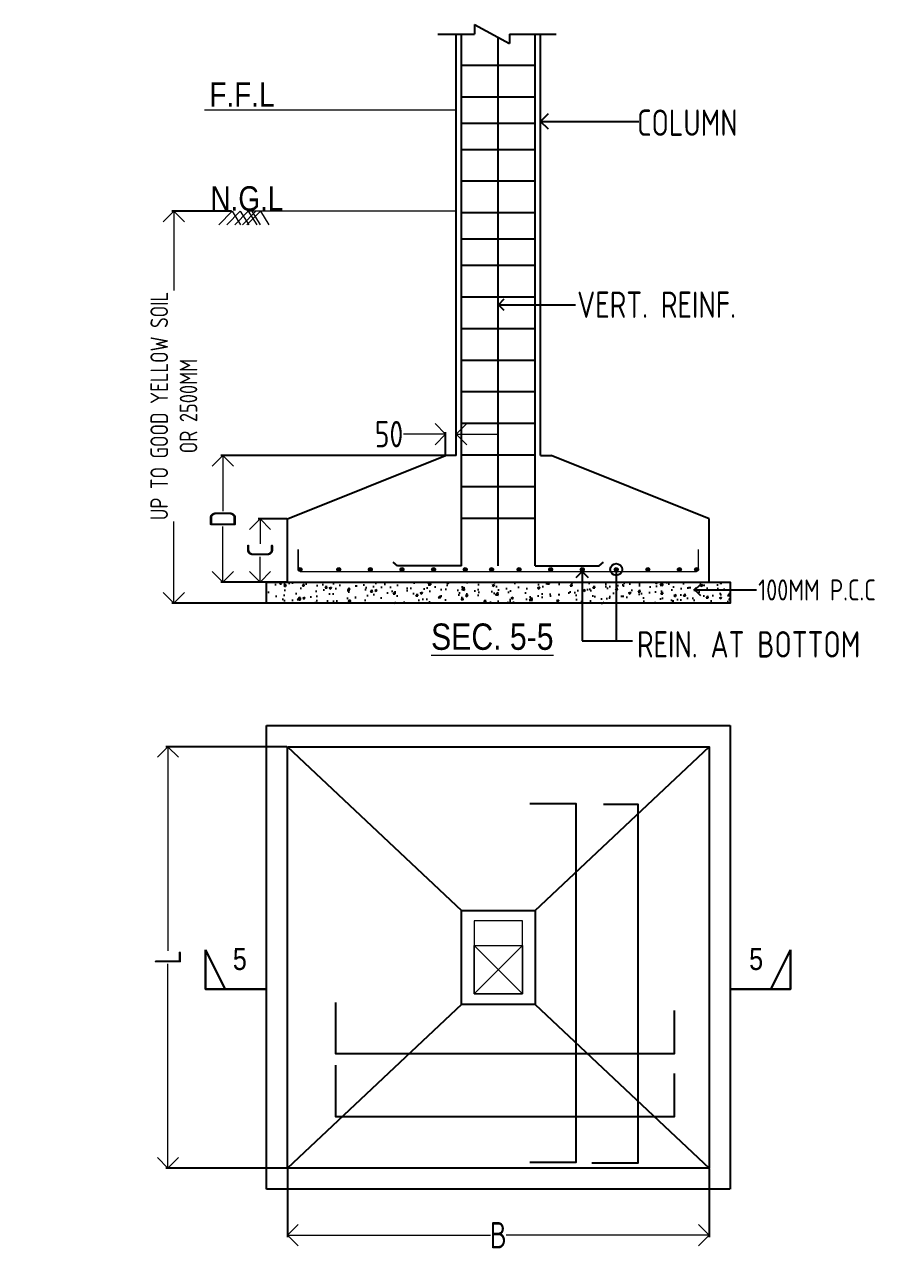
# Model space of a CAD drawing. Header units: millimetres. Extents: x 3470347 to 5996549, y -3470518 to 17149644.
# Drawn here: x 4640829 to 4648911, y 6821614 to 6833272 of the extents above; entities that cross this region are included whole.
import ezdxf
from ezdxf.enums import TextEntityAlignment as Align

# ---------------------------------------------------------------- set-up
doc = ezdxf.new("R2010")
doc.units = ezdxf.units.MM
doc.header["$MEASUREMENT"] = 0
doc.header["$PDMODE"] = 35
doc.header["$PDSIZE"] = -5
doc.linetypes.add('DASHED2', pattern=[0.375, 0.25, -0.125])
doc.linetypes.add('HIDDEN', pattern=[0.375, 0.25, -0.125])
doc.layers.get('0').update_dxf_attribs({"linetype": 'CONTINUOUS', "lineweight": 25})
doc.layers.get('DEFPOINTS').update_dxf_attribs({"linetype": 'CONTINUOUS', "lineweight": 25})
for name, color, linetype, lineweight in [('BLOCK', 7, 'CONTINUOUS', 30), ('L4', 4, 'CONTINUOUS', 30), ('PV_TEXT_ROMANS', 7, 'CONTINUOUS', 0), ('rDIMension', 1, 'CONTINUOUS', 18), ('rPCC DASH', 9, 'HIDDEN', 15), ('rRCC 1', 3, 'CONTINUOUS', 25), ('rRCC 2', 40, 'CONTINUOUS', 15), ('rREINF 1', 1, 'CONTINUOUS', 25), ('TEXT3', 7, 'CONTINUOUS', 30), ('TEXT6', 6, 'CONTINUOUS', 50)]:
    doc.layers.add(name, color=color, linetype=linetype, lineweight=lineweight)
doc.layers.add('S&T_HATCH', color=7, linetype='CONTINUOUS')
doc.styles.add('DIM', font='geniso.shx', dxfattribs={"width": 0.85})
doc.styles.add('J.P', font='ARIALN.TTF')
doc.styles.add('ROMANS', font='', dxfattribs={"width": 0.8})
doc.styles.get('ROMANS').set_extended_font_data('AR CENA')
doc.dimstyles.new('ST-150', dxfattribs={"dimscale": 75, "dimtxt": 3, "dimasz": 2, "dimexe": 0.18, "dimexo": 0.0625, "dimgap": 0.2, "dimtad": 0, "dimdec": 0, "dimlfac": 2, "dimzin": 0, "dimdsep": 46, "dimtxsty": 'DIM', "dimblk": 'OPEN90', "dimcen": 0.09, "dimclrd": 256, "dimclrt": 7, "dimadec": 0, "dimazin": 0, "dimtfac": 1, "dimtdec": 0, "dimtofl": 0, "dimtmove": 0, "dimatfit": 3, "dimldrblk": 'OPEN90', "dimfxl": 1, "dimtolj": 1, "dimtzin": 0, "dimlwd": -1, "dimarcsym": 0})
doc.dimstyles.new('ST-50', dxfattribs={"dimscale": 100, "dimtxt": 2.5, "dimasz": 2, "dimexe": 0.18, "dimexo": 0.0625, "dimgap": 0.2, "dimtad": 0, "dimdec": 0, "dimlfac": 0.5, "dimzin": 0, "dimdsep": 46, "dimtxsty": 'DIM', "dimblk": 'OPEN90', "dimcen": 0.09, "dimclrd": 256, "dimclrt": 7, "dimadec": 0, "dimazin": 0, "dimtfac": 1, "dimtdec": 0, "dimtofl": 0, "dimtmove": 0, "dimatfit": 3, "dimldrblk": 'OPEN90', "dimfxl": 1, "dimtolj": 1, "dimtzin": 0, "dimlwd": -1, "dimarcsym": 0})

# ---------------------------------------------------------------- blocks, each defined once
blk = doc.blocks.new('_Open90')
at = {"color": 0, "linetype": 'ByBlock', "lineweight": -2}
for p, q in [((0, 0), (-1, 0)), ((-0.5, 0.5), (0, 0)), ((0, 0), (-0.5, -0.5))]:
    blk.add_line(p, q, dxfattribs=at)
blk = doc.blocks.new('*D1271')
at = {"layer": 'DEFPOINTS', "color": 0}
for p in [(4642245.135781751, 6831498.244626695), (4642798.506612006, 6831498.244626695), (4643123.730254406, 6827778.882408886)]:
    blk.add_point(p, dxfattribs=at)
at = {"layer": 'rDIMension', "color": 0, "lineweight": -2}
for p, q in [((4642792.256612006, 6831498.244626695), (4642227.135781751, 6831498.244626695)), ((4643117.480254406, 6827778.882408886), (4642227.135781751, 6827778.882408886))]:
    blk.add_line(p, q, dxfattribs=at)
at = {"layer": 'rDIMension'}
for p, q in [((4642245.135781751, 6831298.244626695), (4642245.135781751, 6830746.484232955)), ((4642245.135781751, 6827978.882408886), (4642245.135781751, 6828553.140132954))]:
    blk.add_line(p, q, dxfattribs=at)
at = {"layer": 'rDIMension', "xscale": 200, "yscale": 200, "zscale": 200}
for p, rotation in [((4642245.135781751, 6831498.244626695), 90), ((4642245.135781751, 6827778.882408886), 270)]:
    blk.add_blockref('_Open90', p, dxfattribs=dict(at, rotation=rotation))
at = {"layer": 'rDIMension', "color": 7, "insert": (4642245.135781751, 6829649.812182955), "char_height": 250, "attachment_point": 5, "rotation": 90, "style": 'DIM'}
blk.add_mtext('\\A1;\\Fgeniso.shx|c1;\\H0.66667x;UP TO GOOD YELLOW SOIL\\POR 2500MM', dxfattribs=at)
blk = doc.blocks.new('*D1272')
at = {"layer": 'DEFPOINTS', "color": 0}
for p in [(4644823.730254395, 6829382.692380019), (4644823.730254395, 6829178.882408887), (4644923.730254395, 6829178.882408887)]:
    blk.add_point(p, dxfattribs=at)
at = {"layer": 'rDIMension', "color": 0, "lineweight": -2}
for p, q in [((4644823.730254395, 6829185.132408887), (4644823.730254395, 6829400.692380019)), ((4644923.730254395, 6829185.132408887), (4644923.730254395, 6829400.692380019))]:
    blk.add_line(p, q, dxfattribs=at)
at = {"layer": 'rDIMension'}
for p, q in [((4644623.730254395, 6829382.692380019), (4644423.730254395, 6829382.692380019)), ((4645123.730254395, 6829382.692380019), (4645323.730254395, 6829382.692380019))]:
    blk.add_line(p, q, dxfattribs=at)
at = {"layer": 'rDIMension', "xscale": 200, "yscale": 200, "zscale": 200}
blk.add_blockref('_Open90', (4644823.730254395, 6829382.692380019), dxfattribs=at)
at = {"layer": 'rDIMension', "xscale": 200, "yscale": 200, "zscale": 200, "rotation": 180}
blk.add_blockref('_Open90', (4644923.730254395, 6829382.692380019), dxfattribs=at)
at = {"layer": 'rDIMension', "color": 7, "insert": (4644286.771592977, 6829382.692380019), "char_height": 250, "attachment_point": 5, "style": 'DIM'}
blk.add_mtext('\\A1;50', dxfattribs=at)
blk = doc.blocks.new('*D1273')
at = {"layer": 'DEFPOINTS', "color": 0}
for p in [(4643063.346310357, 6828578.882408887), (4643323.730254406, 6828578.882408887), (4643323.730254406, 6827978.882408887)]:
    blk.add_point(p, dxfattribs=at)
at = {"layer": 'rDIMension', "color": 0, "lineweight": -2}
for p, q in [((4643317.480254406, 6828578.882408887), (4643045.346310357, 6828578.882408887)), ((4643317.480254406, 6827978.882408887), (4643045.346310357, 6827978.882408887))]:
    blk.add_line(p, q, dxfattribs=at)
at = {"layer": 'rDIMension'}
for p, q in [((4643063.346310357, 6828378.882408887), (4643063.346310357, 6828341.382408887)), ((4643063.346310357, 6828178.882408887), (4643063.346310357, 6828216.382408887))]:
    blk.add_line(p, q, dxfattribs=at)
at = {"layer": 'rDIMension', "xscale": 200, "yscale": 200, "zscale": 200}
for p, rotation in [((4643063.346310357, 6828578.882408887), 90), ((4643063.346310357, 6827978.882408887), 270)]:
    blk.add_blockref('_Open90', p, dxfattribs=dict(at, rotation=rotation))
at = {"layer": 'rDIMension', "color": 7, "insert": (4643063.346310357, 6828278.882408887), "char_height": 250, "attachment_point": 5, "rotation": 90, "style": 'DIM'}
blk.add_mtext('\\A1;C', dxfattribs=at)
blk = doc.blocks.new('*D1274')
at = {"layer": 'DEFPOINTS', "color": 0}
for p in [(4642709.770984542, 6829178.882408887), (4644823.730254395, 6829178.882408887), (4643123.730254406, 6827978.882408886)]:
    blk.add_point(p, dxfattribs=at)
at = {"layer": 'rDIMension', "color": 0, "lineweight": -2}
for p, q in [((4644817.480254395, 6829178.882408887), (4642691.770984542, 6829178.882408887)), ((4643117.480254406, 6827978.882408886), (4642691.770984542, 6827978.882408886))]:
    blk.add_line(p, q, dxfattribs=at)
at = {"layer": 'rDIMension'}
for p, q in [((4642709.770984542, 6828978.882408887), (4642709.770984542, 6828652.007408887)), ((4642709.770984542, 6828178.882408886), (4642709.770984542, 6828505.757408887))]:
    blk.add_line(p, q, dxfattribs=at)
at = {"layer": 'rDIMension', "xscale": 200, "yscale": 200, "zscale": 200}
for p, rotation in [((4642709.770984542, 6829178.882408887), 90), ((4642709.770984542, 6827978.882408886), 270)]:
    blk.add_blockref('_Open90', p, dxfattribs=dict(at, rotation=rotation))
at = {"layer": 'rDIMension', "color": 7, "insert": (4642709.770984542, 6828578.882408887), "char_height": 250, "attachment_point": 5, "rotation": 90, "style": 'DIM'}
blk.add_mtext('\\A1;D', dxfattribs=at)
blk = doc.blocks.new('*D1275')
at = {"layer": 'DEFPOINTS', "color": 0}
for p in [(4643323.730254395, 6826415.047445595), (4642188.314376817, 6822415.047445595), (4643323.730254395, 6822415.047445595)]:
    blk.add_point(p, dxfattribs=at)
at = {"layer": 'rDIMension', "color": 0, "lineweight": -2}
for p, q in [((4643317.480254395, 6826415.047445595), (4642170.314376817, 6826415.047445595)), ((4643317.480254395, 6822415.047445595), (4642170.314376817, 6822415.047445595))]:
    blk.add_line(p, q, dxfattribs=at)
at = {"layer": 'rDIMension'}
for p, q in [((4642188.314376817, 6826215.047445595), (4642188.314376817, 6824477.547445595)), ((4642188.314376817, 6822615.047445595), (4642188.314376817, 6824352.547445595))]:
    blk.add_line(p, q, dxfattribs=at)
at = {"layer": 'rDIMension', "xscale": 200, "yscale": 200, "zscale": 200}
for p, rotation in [((4642188.314376817, 6826415.047445595), 90), ((4642188.314376817, 6822415.047445595), 270)]:
    blk.add_blockref('_Open90', p, dxfattribs=dict(at, rotation=rotation))
at = {"layer": 'rDIMension', "color": 7, "insert": (4642188.314376817, 6824415.047445595), "char_height": 250, "attachment_point": 5, "rotation": 90, "style": 'DIM'}
blk.add_mtext('\\A1;L', dxfattribs=at)
blk = doc.blocks.new('*D1276')
at = {"layer": 'DEFPOINTS', "color": 0}
for p in [(4643323.730254395, 6822415.047445595), (4647323.730254395, 6822415.047445595), (4647323.730254395, 6821777.560430037)]:
    blk.add_point(p, dxfattribs=at)
at = {"layer": 'rDIMension', "color": 0, "lineweight": -2}
for p, q in [((4643323.730254395, 6822408.797445595), (4643323.730254395, 6821759.560430037)), ((4647323.730254395, 6822408.797445595), (4647323.730254395, 6821759.560430037))]:
    blk.add_line(p, q, dxfattribs=at)
at = {"layer": 'rDIMension'}
for p, q in [((4643523.730254395, 6821777.560430037), (4645250.605254395, 6821777.560430037)), ((4647123.730254395, 6821777.560430037), (4645396.855254395, 6821777.560430037))]:
    blk.add_line(p, q, dxfattribs=at)
at = {"layer": 'rDIMension', "xscale": 200, "yscale": 200, "zscale": 200, "rotation": 180}
blk.add_blockref('_Open90', (4643323.730254395, 6821777.560430037), dxfattribs=at)
at = {"layer": 'rDIMension', "xscale": 200, "yscale": 200, "zscale": 200}
blk.add_blockref('_Open90', (4647323.730254395, 6821777.560430037), dxfattribs=at)
at = {"layer": 'rDIMension', "color": 7, "insert": (4645323.730254395, 6821777.560430037), "char_height": 250, "attachment_point": 5, "style": 'DIM'}
blk.add_mtext('\\A1;B', dxfattribs=at)
blk = doc.blocks.new('SMH-1')
at = {"layer": 'L4'}
for points in [[(0, 0), (814.6229330631322, 0), (814.6229330631322, 534.8206034718023)], [(814.6229330631322, 534.8206034718023), (546.0281598753063, 0)]]:
    blk.add_lwpolyline(points, dxfattribs=at)
at = {"layer": 'TEXT6', "style": 'ROMANS', "width": 0.85}
blk.add_attdef('SEC', text='', height=300, dxfattribs=at).set_placement((346.3707409001945, 410.1505165286653), align=Align.MIDDLE_CENTER)

msp = doc.modelspace()

# ---------------------------------------------------------------- hatches: boundary and pattern name
at = {"layer": 'rRCC 2'}
h = msp.add_hatch(color=256, dxfattribs=at)
h.dxf.hatch_style = 1
edge = h.paths.add_edge_path()
edge.add_arc((4643442.431034345, 6828097.583188826), 18.70077993899758, 0, 360)
h = msp.add_hatch(color=256, dxfattribs=at)
h.dxf.hatch_style = 1
edge = h.paths.add_edge_path()
edge.add_arc((4643809.538924098, 6828097.583188826), 18.70077993899758, 0, 360)
h = msp.add_hatch(color=256, dxfattribs=at)
h.dxf.hatch_style = 1
edge = h.paths.add_edge_path()
edge.add_arc((4644109.538924098, 6828097.583188826), 18.70077993899758, 0, 360)
h = msp.add_hatch(color=256, dxfattribs=at)
h.dxf.hatch_style = 1
edge = h.paths.add_edge_path()
edge.add_arc((4644409.538924098, 6828097.583188826), 18.70077993899758, 0, 360)
h = msp.add_hatch(color=256, dxfattribs=at)
h.dxf.hatch_style = 1
edge = h.paths.add_edge_path()
edge.add_arc((4644709.538924098, 6828097.583188826), 18.70077993899758, 0, 360)
h = msp.add_hatch(color=256, dxfattribs=at)
h.dxf.hatch_style = 1
edge = h.paths.add_edge_path()
edge.add_arc((4645009.538924098, 6828097.583188826), 18.70077993899758, 0, 360)
h = msp.add_hatch(color=256, dxfattribs=at)
h.dxf.hatch_style = 1
edge = h.paths.add_edge_path()
edge.add_arc((4645259.593458716, 6828097.583188826), 18.70077993899758, 0, 360)
h = msp.add_hatch(color=256, dxfattribs=at)
h.dxf.hatch_style = 1
edge = h.paths.add_edge_path()
edge.add_arc((4645520.521139048, 6828097.583188826), 18.70077993899758, 0, 360)
h = msp.add_hatch(color=256, dxfattribs=at)
h.dxf.hatch_style = 1
edge = h.paths.add_edge_path()
edge.add_arc((4645820.521139048, 6828097.583188826), 18.70077993899758, 0, 360)
h = msp.add_hatch(color=256, dxfattribs=at)
h.dxf.hatch_style = 1
edge = h.paths.add_edge_path()
edge.add_arc((4646120.521139048, 6828097.583188826), 18.70077993899758, 0, 360)
h = msp.add_hatch(color=256, dxfattribs=at)
h.dxf.hatch_style = 1
edge = h.paths.add_edge_path()
edge.add_arc((4646442.431034344, 6828097.583188826), 18.70077993899758, 0, 360)
h = msp.add_hatch(color=256, dxfattribs=at)
h.dxf.hatch_style = 1
edge = h.paths.add_edge_path()
edge.add_arc((4646742.431034344, 6828097.583188826), 18.70077993899758, 0, 360)
h = msp.add_hatch(color=256, dxfattribs=at)
h.dxf.hatch_style = 1
edge = h.paths.add_edge_path()
edge.add_arc((4647042.431034344, 6828097.583188826), 18.70077993899758, 0, 360)
h = msp.add_hatch(color=256, dxfattribs=at)
h.dxf.hatch_style = 1
edge = h.paths.add_edge_path()
edge.add_arc((4647205.029474467, 6828097.583188826), 18.70077993899758, 0, 360)
at = {"layer": 'S&T_HATCH', "linetype": 'ByBlock', "transparency": 33554559}
h = msp.add_hatch(dxfattribs=at)
h.set_pattern_fill('AR-CONC', color=256, scale=30)
h.set_pattern_definition([(49.99999999999999, (2261881.05808749, 8859943.246311668), (215.178054780226, -18.82564049477853), [22.5, -247.5]), (355, (2261881.05808749, 8859943.246311668), (-41.6254000839, 225.6576401100035), [18, -198]), (100.45144446, (2261898.98959179, 8859941.677508468), (173.5526540181336, 206.8319972905888), [19.12205759999987, -210.342633599999]), (46.18420000000001, (2261881.05808749, 8860003.246311668), (320.1723992014717, -49.65578423792296), [33.75, -371.25]), (96.63563549, (2261907.73911099, 8859999.108319568), (280.3985837022685, 292.2355802323651), [28.6831026, -315.5141279999999]), (351.1841639899999, (2261881.05808749, 8860003.246311668), (280.3985835164319, 292.2355800809971), [27, -297.0000003]), (21, (2261911.05808749, 8859988.246311668), (179.0721156355385, -120.7856671996016), [22.5, -247.5]), (326.0000000000001, (2261911.05808749, 8859988.246311668), (72.99459957647451, 217.5450135140559), [18, -198]), (71.45144474, (2261925.980763691, 8859978.180839468), (252.0667130189913, 96.75934584190615), [19.122057, -210.3426336]), (37.50000000000001, (2261881.05808749, 8859943.246311668), (3.647956595187201, 99.86815614939344), [0, -195.6, 0, -201, 0, -198.75]), (7.499999999999999, (2261881.05808749, 8859943.246311668), (78.92086123264458, 118.3235135647081), [0, -114.6, 0, -191.1, 0, -75.75]), (327.5, (2261814.158087491, 8859943.246311668), (160.1467308517227, -6.766461520313927), [0, -75, 0, -234, 0, -310.5]), (317.5, (2261784.158087491, 8859943.246311668), (174.9558508027159, 30.03149469969532), [0, -97.5, 0, -155.4, 0, -220.5])])
h.paths.add_polyline_path([(4647523.730254406, 6827978.882408887), (4643123.730254406, 6827978.882408887), (4643123.730254406, 6827778.882408887), (4647523.730254406, 6827778.882408887)])

# ---------------------------------------------------------------- linework, layer by layer
at = {"color": 7, "linetype": 'DASHED2'}
msp.add_lwpolyline([(4643123.730254395, 6826615.047445595), (4647523.730254395, 6826615.047445595), (4647523.730254395, 6822215.047445595), (4643123.730254395, 6822215.047445595)], close=True, dxfattribs=at)
at = {"color": 1, "linetype": 'ByBlock'}
for points in [[(4643323.730254395, 6826415.047445595), (4647323.730254395, 6826415.047445595), (4647323.730254395, 6822415.047445595), (4643323.730254395, 6822415.047445595)], [(4644973.730254395, 6823968.647741457), (4644973.730254395, 6824861.447149733), (4645673.730254395, 6824861.447149733), (4645673.730254395, 6823968.647741457)]]:
    msp.add_lwpolyline(points, close=True, dxfattribs=at)
for points in [[(4643323.730254395, 6826415.047445595), (4644973.730254395, 6824861.447149733)], [(4645673.730254395, 6824861.447149733), (4647323.730254395, 6826415.047445595)], [(4644973.730254395, 6823968.647741457), (4643323.730254395, 6822415.047445595)], [(4645673.730254395, 6823968.647741457), (4647323.730254395, 6822415.047445595)]]:
    msp.add_lwpolyline(points, dxfattribs=at)
at = {"layer": 'rPCC DASH'}
for p, q in [((4644923.730254395, 6832458.244626695), (4642535.243154325, 6832458.244626695)), ((4644923.730254395, 6831498.244626695), (4642942.171505881, 6831498.244626695))]:
    msp.add_line(p, q, dxfattribs=at)
at = {"layer": 'rRCC 1'}
for p, q in [((4645097.565044616, 6833271.525616875), (4645428.45740562, 6833091.379979201)), ((4645097.565044616, 6833271.525616875), (4645097.565044616, 6833181.452798039)), ((4644748.757104102, 6833181.452798039), (4645097.565044616, 6833181.452798039)), ((4644923.730254395, 6829178.882408887), (4644923.730254395, 6833181.452798039)), ((4645428.45740562, 6833181.452798039), (4645871.78558788, 6833181.452798039)), ((4645428.45740562, 6833181.452798039), (4645428.45740562, 6833091.379979201)), ((4645723.730254395, 6829178.882408887), (4645723.730254395, 6833181.452798039)), ((4643323.730254406, 6828578.882408887), (4644823.730254395, 6829178.882408887)), ((4644923.730254395, 6829178.882408887), (4644823.730254395, 6829178.882408887)), ((4645723.730254394, 6829178.882408887), (4645823.730254394, 6829178.882408887)), ((4647323.730254405, 6828578.882408887), (4645823.730254394, 6829178.882408887)), ((4643323.730254406, 6827978.882408887), (4643323.730254406, 6828578.882408887)), ((4647323.730254405, 6827978.882408887), (4647323.730254405, 6828578.882408887))]:
    msp.add_line(p, q, dxfattribs=at)
at = {"layer": 'rRCC 1', "color": 2}
for p, q in [((4644973.730254395, 6828132.757174907), (4644973.730254395, 6833181.452798039)), ((4644973.730254395, 6828132.757174907), (4644973.730254395, 6833181.452798039)), ((4645323.730254395, 6828132.757174907), (4645323.730254395, 6833148.395920524)), ((4645323.730254395, 6828132.757174907), (4645323.730254395, 6833148.395920524)), ((4645673.730254395, 6828132.757174907), (4645673.730254395, 6833181.452798039)), ((4644973.730254395, 6832886.254288763), (4645673.730254395, 6832886.254288763)), ((4644973.730254395, 6832586.254288763), (4645673.730254395, 6832586.254288763)), ((4644973.730254395, 6832335.991907343), (4645673.730254395, 6832335.991907343)), ((4644973.730254395, 6832086.254288763), (4645673.730254395, 6832086.254288763)), ((4644973.730254395, 6831786.254288763), (4645673.730254395, 6831786.254288763)), ((4644973.730254395, 6831486.254288763), (4645673.730254395, 6831486.254288763)), ((4644973.730254395, 6831235.991907343), (4645673.730254395, 6831235.991907343)), ((4644973.730254395, 6830986.254288763), (4645673.730254395, 6830986.254288763)), ((4644973.730254395, 6830686.254288763), (4645673.730254395, 6830686.254288763)), ((4644973.730254395, 6830386.254288763), (4645673.730254395, 6830386.254288763)), ((4644973.730254395, 6830086.254288763), (4645673.730254395, 6830086.254288763)), ((4644973.730254395, 6829786.254288763), (4645673.730254395, 6829786.254288763)), ((4644973.730254395, 6829486.254288763), (4645673.730254395, 6829486.254288763)), ((4644973.730254395, 6829186.254288763), (4645673.730254395, 6829186.254288763)), ((4644973.730254395, 6828886.254288763), (4645673.730254395, 6828886.254288763)), ((4644973.730254395, 6828586.254288763), (4645673.730254395, 6828586.254288763)), ((4644365.570254395, 6828132.757174907), (4644325.449488332, 6828166.757758898)), ((4644973.730254395, 6828132.757174907), (4644365.570254395, 6828132.757174907)), ((4645673.730254395, 6828132.757174907), (4646281.890254395, 6828132.757174907)), ((4646281.890254395, 6828132.757174907), (4646322.011020457, 6828166.757758898))]:
    msp.add_line(p, q, dxfattribs=at)
at = {"layer": 'rRCC 1'}
msp.add_lwpolyline([(4643123.730254406, 6827978.882408887), (4647523.730254406, 6827978.882408887), (4647523.730254406, 6827778.882408887), (4643123.730254406, 6827778.882408887)], close=True, dxfattribs=at)
at = {"layer": 'rRCC 1', "color": 2}
for points in [[(4645623.015605442, 6825874.57285059), (4646059.195464909, 6825874.57285059), (4646059.195464909, 6822466.613259217), (4645623.015605442, 6822466.613259217)], [(4646320.348471605, 6825869.006370242), (4646647.413651653, 6825869.006370242), (4646647.413651653, 6822461.046778869), (4646211.233792186, 6822461.046778869)], [(4646992.462940644, 6823910.344675539), (4646992.462940644, 6823498.510915164), (4643781.01950074, 6823498.510915164), (4643781.01950074, 6823987.873881755)], [(4646992.462940644, 6823313.166586069), (4646992.462940644, 6822901.332825694), (4643781.01950074, 6822901.332825694), (4643781.01950074, 6823390.695792286)]]:
    msp.add_lwpolyline(points, dxfattribs=at)
at = {"layer": 'rRCC 2'}
for p, q in [((4642798.506612006, 6831498.244626695), (4642670.627297857, 6831370.187741602)), ((4642875.599808864, 6831498.244626695), (4642747.720494715, 6831370.187741602)), ((4642798.506612006, 6831498.244626695), (4642878.316679236, 6831370.187741602)), ((4642951.444973397, 6831498.244626695), (4642823.565659247, 6831370.187741602)), ((4642875.599808864, 6831498.244626695), (4642955.409876095, 6831370.187741602)), ((4643023.67884439, 6831498.244626695), (4642895.799530241, 6831370.187741602)), ((4643065.828224757, 6831498.244626695), (4642937.948910608, 6831370.187741602)), ((4642951.444973397, 6831498.244626695), (4643031.255040627, 6831370.187741602)), ((4642983.664496562, 6831498.244626695), (4643063.474563792, 6831370.187741602)), ((4643065.828224757, 6831498.244626695), (4643145.638291988, 6831370.187741602))]:
    msp.add_line(p, q, dxfattribs=at)
at = {"layer": 'rRCC 2', "color": 6}
for p, q in [((4645093.730254395, 6824528.647741457), (4645553.730254395, 6824068.647741457)), ((4645093.730254395, 6824068.647741457), (4645553.730254395, 6824528.647741457))]:
    msp.add_line(p, q, dxfattribs=at)
at = {"layer": 'rRCC 2'}
for points in [[(4643423.730254406, 6828288.882408887), (4643423.730254406, 6828097.583188826)], [(4643423.730254406, 6828097.583188826), (4643423.730254406, 6828288.882408887)], [(4647223.730254406, 6828097.583188826), (4647223.730254406, 6828288.882408887)], [(4643442.431034345, 6828078.882408887), (4647205.029474467, 6828078.882408887)]]:
    msp.add_lwpolyline(points, dxfattribs=at)
at = {"layer": 'rRCC 2', "color": 6}
for points in [[(4645093.730254395, 6824068.647741457), (4645553.730254395, 6824068.647741457), (4645553.730254395, 6824761.447149733), (4645093.730254395, 6824761.447149733)], [(4645093.730254395, 6824528.647741457), (4645553.730254395, 6824528.647741457), (4645553.730254395, 6824068.647741457), (4645093.730254395, 6824068.647741457)]]:
    msp.add_lwpolyline(points, close=True, dxfattribs=at)
at = {"layer": 'rRCC 2'}
for centre in [(4643442.431034345, 6828097.583188826), (4643442.431034345, 6828097.583188826), (4643809.538924098, 6828097.583188826), (4643809.538924098, 6828097.583188826), (4644109.538924098, 6828097.583188826), (4644109.538924098, 6828097.583188826), (4644409.538924098, 6828097.583188826), (4644409.538924098, 6828097.583188826), (4644709.538924098, 6828097.583188826), (4644709.538924098, 6828097.583188826), (4645009.538924098, 6828097.583188826), (4645009.538924098, 6828097.583188826), (4645259.593458716, 6828097.583188826), (4645259.593458716, 6828097.583188826), (4645520.521139048, 6828097.583188826), (4645520.521139048, 6828097.583188826), (4645820.521139048, 6828097.583188826), (4645820.521139048, 6828097.583188826), (4646120.521139048, 6828097.583188826), (4646120.521139048, 6828097.583188826), (4646442.431034344, 6828097.583188826), (4646442.431034344, 6828097.583188826), (4646742.431034344, 6828097.583188826), (4646742.431034344, 6828097.583188826), (4647042.431034344, 6828097.583188826), (4647042.431034344, 6828097.583188826), (4647205.029474467, 6828097.583188826), (4647205.029474467, 6828097.583188826)]:
    msp.add_circle(centre, 18.70077993899758, dxfattribs=at)

# ---------------------------------------------------------------- block references
at = {"layer": 'BLOCK'}
ref = msp.add_blockref('SMH-1', (4643113.020881082, 6824113.376241032), dxfattribs=dict(at, xscale=-0.6985281548173935, yscale=0.6985281548173935, zscale=0.6985281548173935))
ref.add_attrib('SEC', '5', dxfattribs={"layer": 'TEXT6', "height": 209.558446445218, "style": 'ROMANS', "width": 0.85}).set_placement((4642871.071166558, 6824399.877924539), align=Align.MIDDLE_CENTER)
at = {"layer": 'BLOCK', "xscale": 0.6985281548173935, "yscale": 0.6985281548173935, "zscale": 0.6985281548173935}
msp.add_blockref('SMH-1', (4647528.272159819, 6824113.376241032), dxfattribs=at).add_auto_attribs({'SEC': '5'})

# ---------------------------------------------------------------- texts
at = {"layer": 'PV_TEXT_ROMANS', "style": 'J.P'}
msp.add_text('%%USEC. 5-5', height=250, rotation=359.9999999999999, dxfattribs=at).set_placement((4645266.590891495, 6827460.052330209), align=Align.MIDDLE)
at = {"layer": 'rDIMension', "color": 7, "insert": (4647789.310116604, 6827903.293580759), "char_height": 200, "attachment_point": 4, "style": 'DIM'}
msp.add_mtext('\\A1;100MM P.C.C', dxfattribs=at)
at = {"layer": 'rDIMension', "color": 7, "insert": (4646639.08793328, 6827386.713138125), "char_height": 250, "attachment_point": 4, "line_spacing_factor": 0.7, "style": 'DIM'}
msp.add_mtext('\\A1;\\Fgeniso.shx|c1;REIN. AT BOTTOM', dxfattribs=at)
at = {"layer": 'rRCC 2', "color": 7, "char_height": 250, "style": 'DIM'}
for s, insert, attachment_point in [('\\A1; COLUMN ', (4647594.126118558, 6832339.767798937), 6), ('\\A1;VERT. REINF.', (4646071.481351318, 6830611.763843605), 4)]:
    msp.add_mtext(s, dxfattribs=dict(at, insert=insert, attachment_point=attachment_point))
at = {"layer": 'TEXT3', "style": 'ROMANS', "width": 0.85}
for s, p in [('F.F.L', (4642583.133563826, 6832491.50882978)), ('N.G.L', (4642592.61274719, 6831503.731466983))]:
    msp.add_text(s, height=232.5536011379122, dxfattribs=at).set_placement(p)

# ---------------------------------------------------------------- dimensions: what is measured, and where the dimension line sits
at = {"layer": 'rDIMension'}
dim = msp.add_linear_dim(base=(4642245.135781751, 6831498.244626695), p1=(4643123.730254406, 6827778.882408886), p2=(4642798.506612006, 6831498.244626695), angle=90, text='\\Fgeniso.shx|c1;\\H0.66667x;UP TO GOOD YELLOW SOIL\\POR 2500MM', dimstyle='ST-50', override={"dimtxsty": 'DIM'}, dxfattribs=at)
dim.commit()
dim.dimension.update_dxf_attribs({"geometry": '*D1271', "text_midpoint": (4642245.135781751, 6829649.812182955), "dimtype": 160})
dim = msp.add_linear_dim(base=(4644823.730254395, 6829382.692380019), p1=(4644923.730254395, 6829178.882408887), p2=(4644823.730254395, 6829178.882408887), dimstyle='ST-50', dxfattribs=at)
dim.commit()
dim.dimension.update_dxf_attribs({"geometry": '*D1272', "text_midpoint": (4644286.771592977, 6829382.692380019)})
for base, p1, p2, text, picture, middle in [((4642709.770984542, 6829178.882408887), (4643123.730254406, 6827978.882408886), (4644823.730254395, 6829178.882408887), 'D', '*D1274', (4642709.770984542, 6828578.882408887)), ((4643063.346310357, 6828578.882408887), (4643323.730254406, 6827978.882408887), (4643323.730254406, 6828578.882408887), 'C', '*D1273', (4643063.346310357, 6828278.882408887)), ((4642188.314376817, 6822415.047445595), (4643323.730254395, 6826415.047445595), (4643323.730254395, 6822415.047445595), 'L', '*D1275', (4642188.314376817, 6824415.047445595))]:
    dim = msp.add_linear_dim(base=base, p1=p1, p2=p2, angle=90, text=text, dimstyle='ST-50', dxfattribs=at)
    dim.commit()
    dim.dimension.update_dxf_attribs({"geometry": picture, "text_midpoint": middle})
dim = msp.add_linear_dim(base=(4647323.730254395, 6821777.560430037), p1=(4643323.730254395, 6822415.047445595), p2=(4647323.730254395, 6822415.047445595), text='B', dimstyle='ST-50', dxfattribs=at)
dim.commit()
dim.dimension.update_dxf_attribs({"geometry": '*D1276', "text_midpoint": (4645323.730254395, 6821777.560430037)})

# ---------------------------------------------------------------- leaders
at = {"layer": 'rREINF 1'}
msp.add_leader([(4645723.730254395, 6832352.128899744), (4646655.509687223, 6832352.128899744)], dimstyle='ST-150', dxfattribs=at)
at = {"layer": 'rREINF 1', "annotation_type": 0, "has_hookline": 1, "hookline_direction": 0, "text_width": 1530, "horizontal_direction": (1, 1.430212185077031e-12, 0)}
msp.add_leader([(4645324.187230175, 6830611.763843605), (4646056.481351318, 6830611.763843605)], dimstyle='ST-150', override={"dimasz": 1.5}, dxfattribs=at)
at = {"layer": 'rREINF 1'}
for points, override in [([(4646442.431034344, 6828097.583188826), (4646442.431034344, 6827418.895399569), (4646597.519950043, 6827418.895399569)], {"dimasz": 1.5, "dimldrblk": 'DotBlank'}), ([(4646119.930295035, 6828078.882408887), (4646119.930295035, 6827418.895399569), (4646597.519950043, 6827418.895399569)], {"dimasz": 1.5})]:
    msp.add_leader(points, dimstyle='ST-150', override=override, dxfattribs=at)
at = {"layer": 'rREINF 1', "annotation_type": 0, "has_hookline": 1, "hookline_direction": 0, "text_width": 1122}
msp.add_leader([(4647189.03364872, 6827903.293580759), (4647774.310116604, 6827903.293580759)], dimstyle='ST-150', override={"dimasz": 1.5}, dxfattribs=at)

doc.saveas('drawing.dxf')
